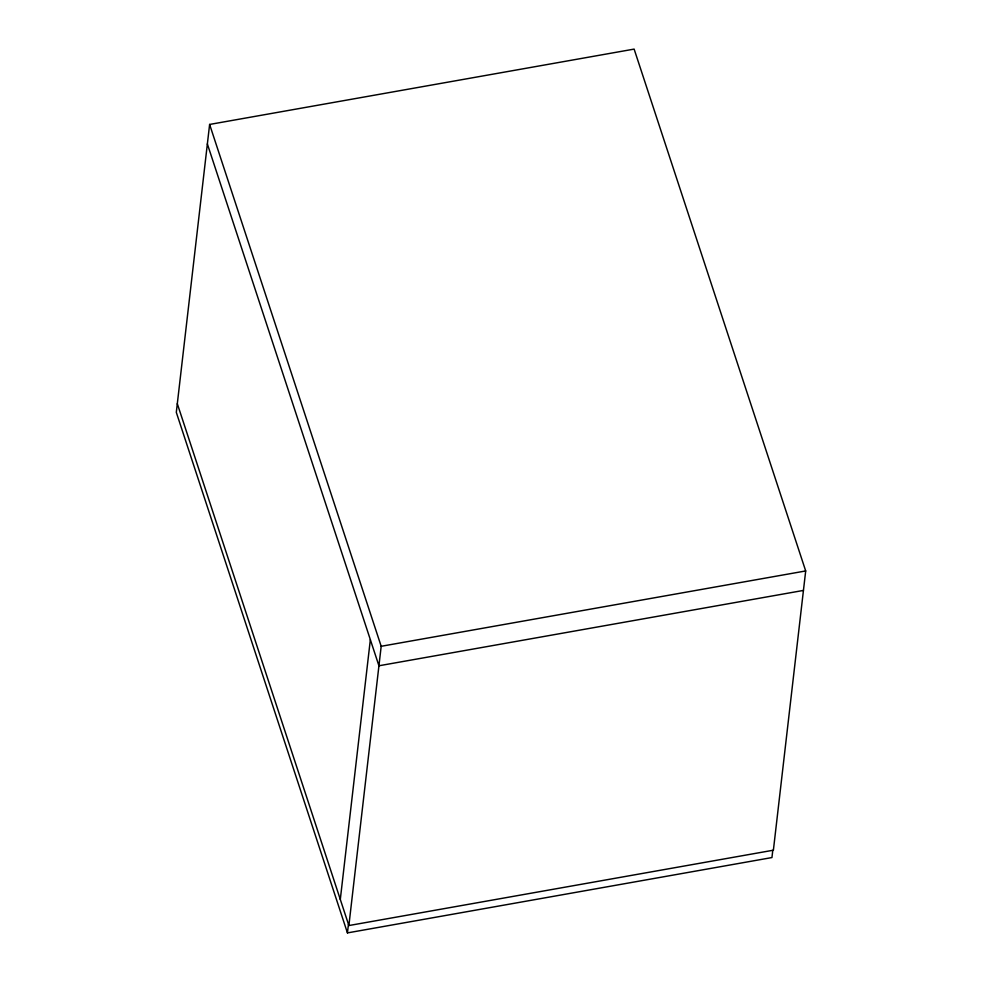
<?xml version="1.0" encoding="UTF-8"?>
<svg xmlns="http://www.w3.org/2000/svg" width="982" height="982" viewBox="0 0 982 982"><rect width="100%" height="100%" fill="white"/><g stroke="black" fill="none" stroke-linecap="round" stroke-linejoin="round"><path stroke-width="1.47" d="M177.312 403.7L348.88 925.547L773.386 850.203L805.694 570.947L634.127 49.1L209.62 124.444L176.306 412.354L347.444 932.9L771.95 857.556L772.785 850.338M340.3 899.451L370.349 639.687M347.444 932.9L348.45 924.246M348.88 925.547L381.188 646.291L209.62 124.444M381.188 646.291L805.694 570.947M803.436 590.428L378.929 665.771L207.362 143.924"/></g></svg>
